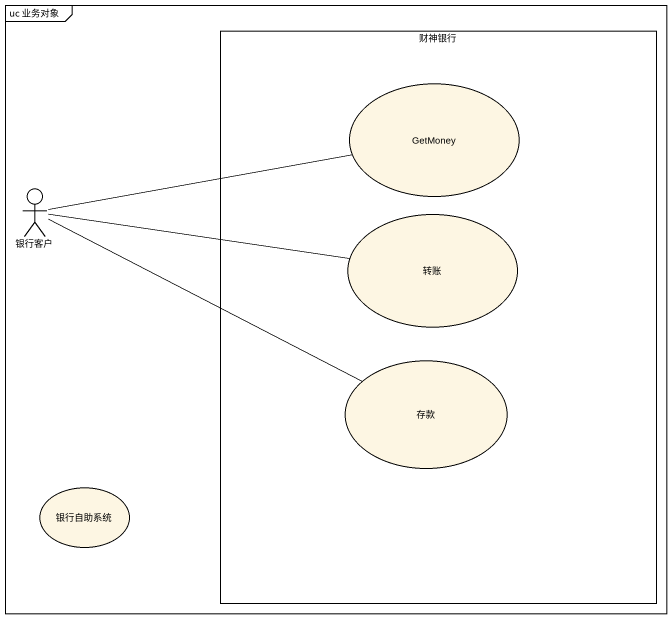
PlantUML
@startuml
mainframe uc 业务对象
rectangle 财神银行 {
  usecase GetMoney
  usecase 转账
  usecase 存款
}
actor 银行客户
usecase 银行自助系统
银行客户 -right- GetMoney
银行客户 -right- 转账
银行客户 -right- 存款
@enduml
